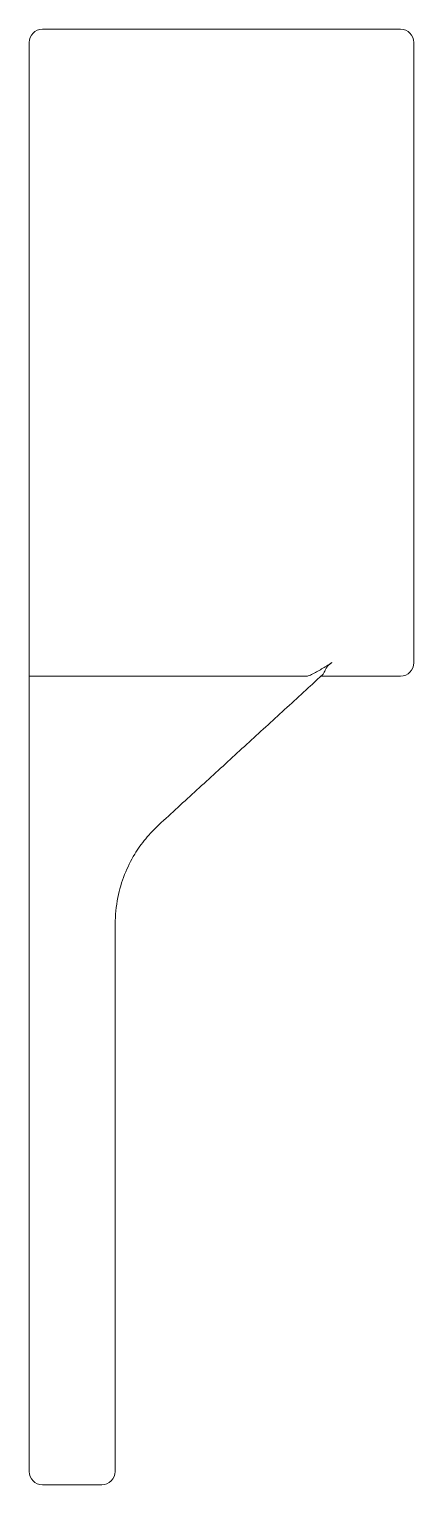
# Model space of a CAD drawing. Header units: millimetres. Extents: x 0 to 14.3, y 0 to 54.
import ezdxf

# ---------------------------------------------------------------- set-up
doc = ezdxf.new("R2010")
doc.units = ezdxf.units.MM
doc.layers.add('Visible (ISO)', color=7, linetype='Continuous', lineweight=13)

# ---------------------------------------------------------------- blocks, each defined once
blk = doc.blocks.new('Cos 70-2')
at = {"layer": 'Visible (ISO)'}
for p, q in [((105.746, 248.844), (119.046, 248.844)), ((105.246, 224.844), (105.246, 248.344)), ((119.546, 225.344), (119.546, 248.344)), ((112.619, 224.844), (105.246, 224.844)), ((105.246, 217.844), (105.246, 224.844)), ((115.373, 224.844), (112.619, 224.844)), ((115.594, 224.844), (115.373, 224.844)), ((119.046, 224.844), (116.096, 224.844)), ((105.246, 215.944), (105.246, 199.844)), ((108.446, 199.844), (108.446, 215.642)), ((105.246, 195.344), (105.246, 199.844)), ((108.446, 199.844), (108.446, 195.344)), ((105.746, 194.844), (107.946, 194.844))]:
    blk.add_line(p, q, dxfattribs=at)
for centre, radius, start, end in [((105.746, 248.344), 0.5, 90, 180), ((119.046, 248.344), 0.5, 0, 90), ((119.046, 225.344), 0.5, 270, 0), ((113.446, 215.642), 5, 168.5197, 180), ((105.746, 195.344), 0.5, 180, 270), ((107.946, 195.344), 0.5, 270, 0)]:
    blk.add_arc(centre, radius, start, end, dxfattribs=at)
for points, knots in [([(116.5, 225.344), (116.433, 225.301), (116.365, 225.259), (116.177, 225.144), (116.055, 225.073), (115.868, 224.97), (115.803, 224.935), (115.717, 224.891), (115.685, 224.875), (115.626, 224.85), (115.606, 224.844), (115.594, 224.844)], [0.1231746, 0.1231746, 0.1231746, 0.1231746, 0.1506879, 0.1506879, 0.1985102, 0.1985102, 0.2228063, 0.2228063, 0.2335766, 0.2335766, 0.2459593, 0.2459593, 0.2459593, 0.2459593]), ([(116.5, 225.344), (116.471, 225.325), (116.443, 225.306), (116.411, 225.281), (116.405, 225.276), (116.396, 225.269), (116.394, 225.266), (116.389, 225.262), (116.387, 225.261), (116.383, 225.257), (116.381, 225.255), (116.376, 225.251), (116.373, 225.248), (116.363, 225.238), (116.356, 225.231), (116.333, 225.206), (116.319, 225.188), (116.294, 225.149), (116.282, 225.129), (116.258, 225.081), (116.247, 225.055), (116.222, 225.001), (116.208, 224.972), (116.177, 224.924), (116.162, 224.904), (116.145, 224.889)], [0.07990694, 0.07990694, 0.07990694, 0.07990694, 0.09407117, 0.09407117, 0.09776413, 0.09776413, 0.09919905, 0.09919905, 0.10037262, 0.10037262, 0.10155724, 0.10155724, 0.10325729, 0.10325729, 0.1076305, 0.1076305, 0.11709418, 0.11709418, 0.12670088, 0.12670088, 0.13960674, 0.13960674, 0.15478517, 0.15478517, 0.16816427, 0.16816427, 0.16816427, 0.16816427]), ([(110.07, 219.33), (110.541, 219.761), (111.012, 220.192), (111.953, 221.053), (112.423, 221.483), (112.893, 221.913), (113.363, 222.343), (113.832, 222.773), (114.77, 223.631), (115.239, 224.06), (115.708, 224.489), (115.854, 224.622), (115.999, 224.756), (116.145, 224.889)], [0, 0, 0, 0, 0.2017394, 0.2017394, 0.4034787, 0.4034787, 0.4034787, 0.6052181, 0.6052181, 0.8069574, 0.8069574, 0.8069574, 0.8696644, 0.8696644, 0.8696644, 0.8696644]), ([(109.172, 218.236), (109.293, 218.436), (109.429, 218.629), (109.73, 218.995), (109.894, 219.169), (110.07, 219.33)], [0, 0, 0, 0, 0.0831364, 0.0831364, 0.1662727, 0.1662727, 0.1662727, 0.1662727]), ([(108.546, 216.637), (108.604, 216.926), (108.69, 217.211), (108.902, 217.748), (109.03, 218.003), (109.172, 218.236)], [0, 0, 0, 0, 0.0972759, 0.0972759, 0.1945518, 0.1945518, 0.1945518, 0.1945518]), ([(105.246, 217.844), (105.246, 217.84), (105.246, 217.797), (105.246, 217.629), (105.246, 217.502), (105.246, 217.342), (105.246, 217.221), (105.246, 217.082), (105.246, 216.789), (105.246, 216.636), (105.246, 216.398), (105.246, 216.307), (105.246, 216.222), (105.246, 216.161), (105.246, 216.102), (105.246, 216.046)], [0, 0, 0, 0, 0.2132767, 0.2132767, 0.4358075, 0.4358075, 0.4358075, 0.6037916, 0.6037916, 0.7717706, 0.7717706, 0.8808692, 0.8808692, 0.8808692, 0.9603406, 0.9603406, 0.9603406, 0.9603406]), ([(105.246, 215.944), (105.246, 215.944), (105.246, 215.944), (105.246, 215.944), (105.246, 215.944), (105.246, 215.944), (105.246, 215.944), (105.246, 215.944), (105.246, 215.944), (105.246, 215.945), (105.246, 215.946), (105.246, 215.957), (105.246, 215.969), (105.246, 216.228), (105.246, 216.568), (105.246, 217.437), (105.246, 217.834), (105.246, 217.844)], [0, 0, 0, 0, 0.00003, 0.00003, 0.000089, 0.000089, 0.000209, 0.000209, 0.000447, 0.000447, 0.001268, 0.001268, 0.018787, 0.018787, 0.392582, 0.392582, 1.009805, 1.009805, 1.009805, 1.009805])]:
    blk.add_open_spline(points, degree=3, knots=knots, dxfattribs=at)

msp = doc.modelspace()

# ---------------------------------------------------------------- block references
msp.add_blockref('Cos 70-2', (-105.246, -194.844))

doc.saveas('drawing.dxf')
